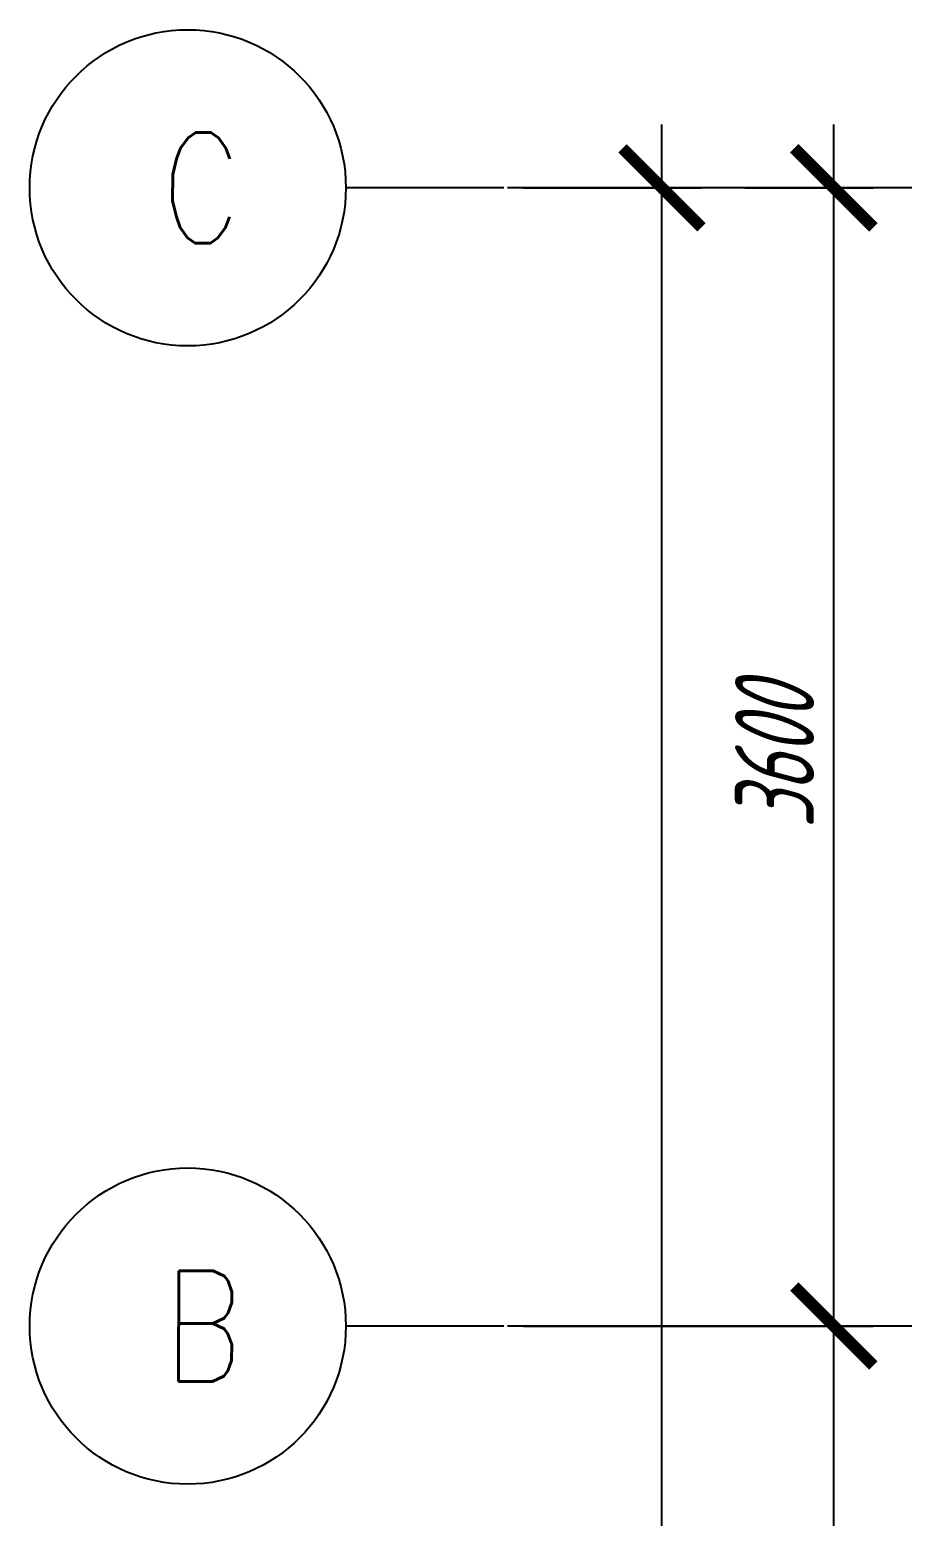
# Model space of a CAD drawing. Header units: millimetres. Extents: x 53645 to 137188, y 78097 to 135533.
# Drawn here: x 107266 to 110027, y 127620 to 132321 of the extents above; entities that cross this region are included whole.
import ezdxf

# ---------------------------------------------------------------- set-up
doc = ezdxf.new("R2010")
doc.units = ezdxf.units.MM
doc.linetypes.add('CONTI', pattern=[0])
doc.linetypes.add('GOST2.303 5', pattern=[24, 20, -1.5, 1, -1.5])
doc.layers.add('axis_dim', color=40, linetype='CONTI')
doc.styles.add('GOST 2.304', font='CS_Gost2304.shx', dxfattribs={"width": 0.8, "oblique": 15})
doc.dimstyles.new('СПДС', dxfattribs={"dimscale": 100, "dimtxt": 2.5, "dimasz": 2.5, "dimexe": 1.25, "dimexo": 0.625, "dimtad": 1, "dimdec": 0, "dimtxsty": 'GOST 2.304', "dimblk": 'ARCHTICK', "dimblk1": 'ARCHTICK', "dimblk2": 'ARCHTICK', "dimcen": 2.5, "dimdle": 2, "dimadec": 0, "dimazin": 2, "dimtfac": 0.75, "dimtdec": 4, "dimtmove": 1, "dimatfit": 3, "dimfxl": 1, "dimtolj": 1, "dimarcsym": 1})

# ---------------------------------------------------------------- blocks, each defined once
blk = doc.blocks.new('_ArchTick')
at = {"color": 0, "linetype": 'ByBlock', "const_width": 0.15}
blk.add_lwpolyline([(-0.5, -0.5), (0.5, 0.5)], dxfattribs=at)
blk = doc.blocks.new('*D92')
at = {"layer": 'axis_dim', "color": 0, "linetype": 'Continuous', "lineweight": -2, "ltscale": 100, "transparency": 16777216}
for p, q in [((109266.3, 122621.4), (109266.3, 132021.4)), ((108828.8, 131821.4), (109391.3, 131821.4)), ((108828.8, 122821.4), (109391.3, 122821.4))]:
    blk.add_line(p, q, dxfattribs=at)
at = {"layer": 'Defpoints', "color": 0, "linetype": 'Continuous', "ltscale": 100, "transparency": 16777216}
for p in [(108766.3, 131821.4), (109266.3, 131821.4), (108766.3, 122821.4)]:
    blk.add_point(p, dxfattribs=at)
at = {"layer": 'axis_dim', "color": 0, "linetype": 'Continuous', "lineweight": -2, "ltscale": 100, "transparency": 16777216, "xscale": 250, "yscale": 250, "zscale": 250}
for p, rotation in [((109266.3, 131821.4), 90), ((109266.3, 122821.4), 270)]:
    blk.add_blockref('_ArchTick', p, dxfattribs=dict(at, rotation=rotation))
at = {"layer": 'axis_dim', "color": 0, "linetype": 'Continuous', "lineweight": -3, "ltscale": 100, "transparency": 16777216, "insert": (109078.8, 127321.4), "char_height": 250, "attachment_point": 5, "rotation": 90, "style": 'GOST 2.304'}
blk.add_mtext('\\A1;9000', dxfattribs=at)
blk = doc.blocks.new('*D90')
at = {"layer": 'axis_dim', "color": 0, "linetype": 'Continuous', "lineweight": -2, "ltscale": 100, "transparency": 16777216}
for p, q in [((109810.1, 122621.4), (109810.1, 128421.4)), ((108828.8, 128221.4), (109935.1, 128221.4)), ((109528.8, 122821.4), (109935.1, 122821.4))]:
    blk.add_line(p, q, dxfattribs=at)
at = {"layer": 'Defpoints', "color": 0, "linetype": 'Continuous', "ltscale": 100, "transparency": 16777216}
for p in [(108766.3, 128221.4), (109810.1, 128221.4), (109466.3, 122821.4)]:
    blk.add_point(p, dxfattribs=at)
at = {"layer": 'axis_dim', "color": 0, "linetype": 'Continuous', "lineweight": -2, "ltscale": 100, "transparency": 16777216, "xscale": 250, "yscale": 250, "zscale": 250}
for p, rotation in [((109810.1, 128221.4), 90), ((109810.1, 122821.4), 270)]:
    blk.add_blockref('_ArchTick', p, dxfattribs=dict(at, rotation=rotation))
at = {"layer": 'axis_dim', "color": 0, "linetype": 'Continuous', "lineweight": -3, "ltscale": 100, "transparency": 16777216, "insert": (109622.6, 125521.4), "char_height": 250, "attachment_point": 5, "rotation": 90, "style": 'GOST 2.304'}
blk.add_mtext('\\A1;5400', dxfattribs=at)
blk = doc.blocks.new('*D91')
at = {"layer": 'axis_dim', "color": 0, "linetype": 'Continuous', "lineweight": -2, "ltscale": 100, "transparency": 16777216}
for p, q in [((109810.1, 128021.4), (109810.1, 132021.4)), ((109528.8, 131821.4), (109935.1, 131821.4)), ((109528.8, 128221.4), (109935.1, 128221.4))]:
    blk.add_line(p, q, dxfattribs=at)
at = {"layer": 'Defpoints', "color": 0, "linetype": 'Continuous', "ltscale": 100, "transparency": 16777216}
for p in [(109466.3, 131821.4), (109810.1, 131821.4), (109466.3, 128221.4)]:
    blk.add_point(p, dxfattribs=at)
at = {"layer": 'axis_dim', "color": 0, "linetype": 'Continuous', "lineweight": -2, "ltscale": 100, "transparency": 16777216, "xscale": 250, "yscale": 250, "zscale": 250}
for p, rotation in [((109810.1, 131821.4), 90), ((109810.1, 128221.4), 270)]:
    blk.add_blockref('_ArchTick', p, dxfattribs=dict(at, rotation=rotation))
at = {"layer": 'axis_dim', "color": 0, "linetype": 'Continuous', "lineweight": -3, "ltscale": 100, "transparency": 16777216, "insert": (109622.6, 130021.4), "char_height": 250, "attachment_point": 5, "rotation": 90, "style": 'GOST 2.304'}
blk.add_mtext('\\A1;3600', dxfattribs=at)

msp = doc.modelspace()

# ---------------------------------------------------------------- linework, layer by layer
at = {"layer": 'axis_dim', "linetype": 'GOST2.303 5', "lineweight": 25, "ltscale": 100}
for points in [[(108766.3, 131821.4), (108266.3, 131821.4)], [(113177.3, 131821.4), (108766.3, 131821.4)], [(108766.3, 128221.4), (108266.3, 128221.4)], [(113177.3, 128221.4), (108766.3, 128221.4)]]:
    msp.add_lwpolyline(points, dxfattribs=at)
at = {"layer": 'axis_dim', "color": 18, "linetype": 'Continuous', "lineweight": 25, "ltscale": 100, "true_color": 0x000000}
for centre in [(107766.3, 131821.4), (107766.3, 128221.4)]:
    msp.add_circle(centre, 500, dxfattribs=at)

# ---------------------------------------------------------------- texts
at = {"layer": 'axis_dim', "color": 18, "linetype": 'Continuous', "lineweight": 25, "ltscale": 100, "true_color": 0x000000, "char_height": 350, "attachment_point": 1, "style": 'GOST 2.304'}
for s, insert, width in [('{\\Fsimplex|c0;\\Q0.2618;C}', (107681.8, 131996.4), 528.868), ('{\\Fsimplex|c0;\\Q0.2618;B}', (107688.8, 128396.4), 506.731)]:
    msp.add_mtext(s, dxfattribs=dict(at, insert=insert, width=width))

# ---------------------------------------------------------------- dimensions: what is measured, and where the dimension line sits
at = {"layer": 'axis_dim', "color": 18, "linetype": 'Continuous', "lineweight": -3, "ltscale": 100, "true_color": 0x000000}
for base, p1, p2, picture, middle in [((109266.3, 131821.4), (108766.3, 122821.4), (108766.3, 131821.4), '*D92', (109078.8, 127321.4)), ((109810.1, 131821.4), (109466.3, 128221.4), (109466.3, 131821.4), '*D91', (109622.6, 130021.4)), ((109810.1, 128221.4), (109466.3, 122821.4), (108766.3, 128221.4), '*D90', (109622.6, 125521.4))]:
    dim = msp.add_linear_dim(base=base, p1=p1, p2=p2, angle=270, dimstyle='СПДС', override={"dimscale": 100, "dimsah": 1}, dxfattribs=at)
    dim.commit()
    dim.dimension.update_dxf_attribs({"geometry": picture, "text_midpoint": middle})

doc.saveas('drawing.dxf')
